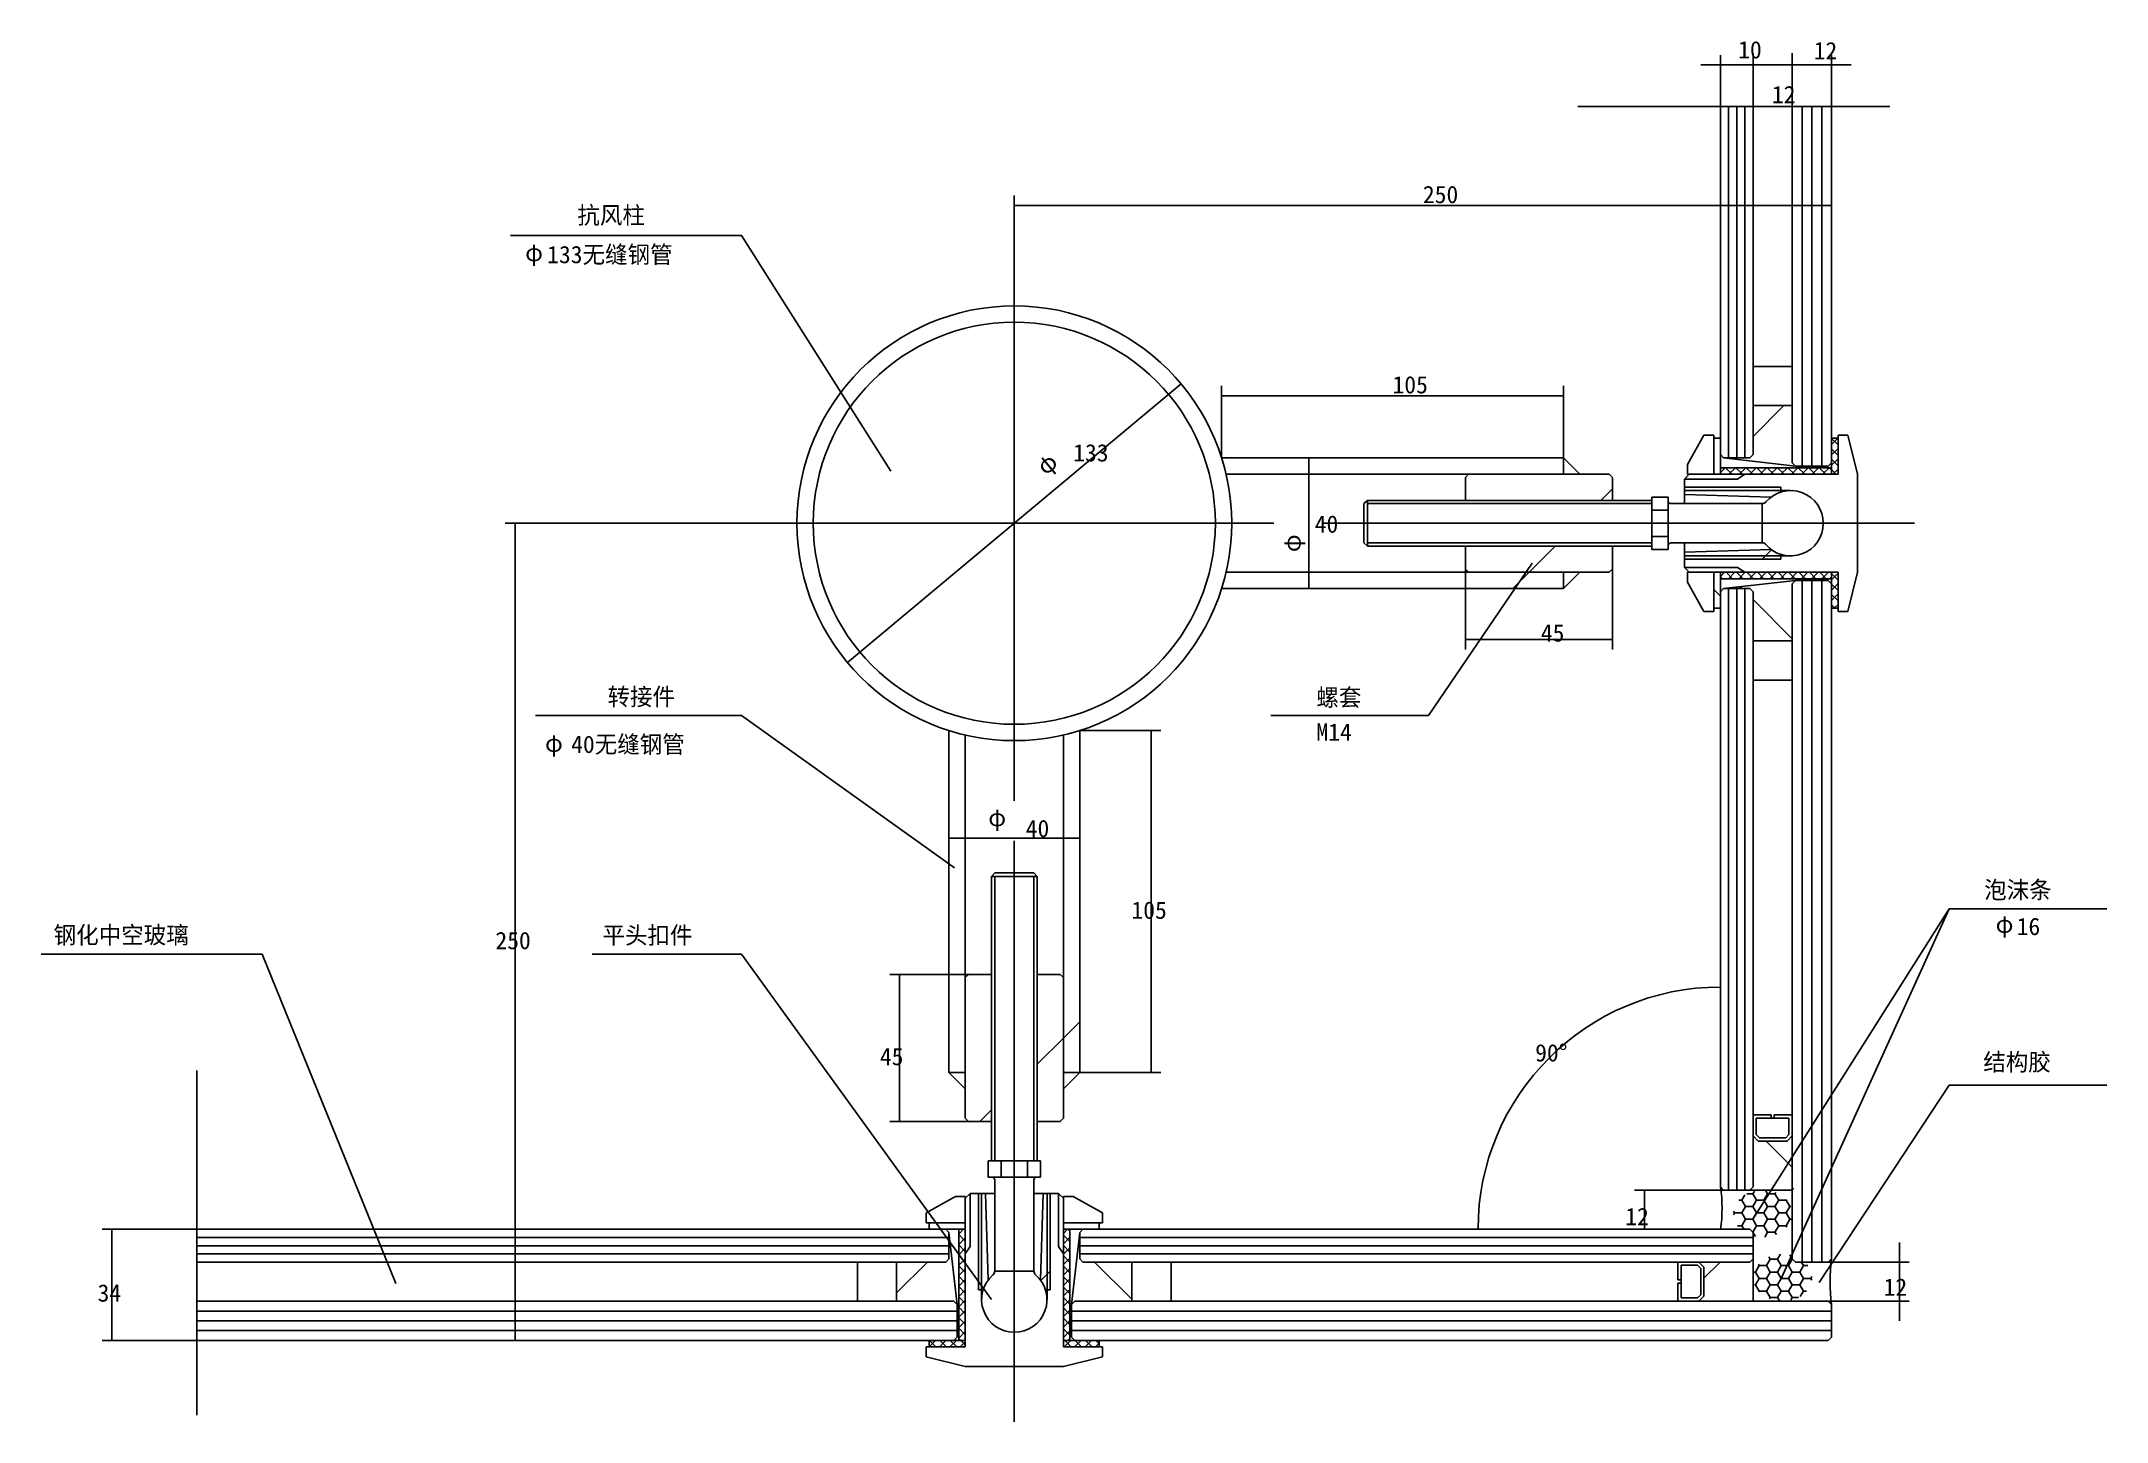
# Model space of a CAD drawing. Header units: metres. Extents: x 1764 to 2396, y 613 to 1035.
import ezdxf

# ---------------------------------------------------------------- set-up
doc = ezdxf.new("R2010")
doc.units = ezdxf.units.M
for name, color, linetype in [('212', 2, 'Continuous'), ('BZX', 1, 'Continuous'), ('CSX', 3, 'Continuous'), ('DHX', 4, 'Continuous'), ('PMX', 8, 'Continuous'), ('SDH', 7, 'Continuous'), ('TXT', 2, 'Continuous'), ('XSX', 6, 'Continuous')]:
    doc.layers.add(name, color=color, linetype=linetype)

msp = doc.modelspace()

# ---------------------------------------------------------------- hatches: boundary and pattern name
at = {"layer": 'PMX'}
h = msp.add_hatch(dxfattribs=at)
h.set_pattern_fill('ANSI31', scale=15)
h.paths.add_polyline_path([(2288, 923.45), (2300, 923.45), (2300, 935.45), (2288, 935.45)])
h = msp.add_hatch(dxfattribs=at)
h.set_pattern_fill('ANSI37', scale=18)
h.paths.add_polyline_path([(2288, 908.45), (2287, 907.45), (2279, 907.45), (2301, 904.95), (2300, 905.95), (2300, 923.45), (2288, 923.45)])
h = msp.add_hatch(dxfattribs=at)
h.set_pattern_fill('ANSI31', scale=25)
h.paths.add_polyline_path([(2268.5, 902.45), (2285.48, 902.45), (2283.23, 900.95), (2267, 900.95)])
h.paths.add_polyline_path([(2267, 900.95), (2283.23, 900.95), (2285.48, 902.45), (2314, 902.45), (2314, 914.45), (2317, 914.45), (2320, 902.45), (2320, 887.45), (2309.5, 887.45, 0.41), (2299.5, 897.45), (2296.5, 897.45), (2296.5, 898.45), (2267, 898.45)])
h.paths.add_polyline_path([(2296.5, 877.45), (2299.5, 877.45, 0.41), (2309.5, 887.45), (2320, 887.45), (2320, 872.45), (2317, 860.45), (2314, 860.45), (2314, 872.45), (2285.48, 872.45), (2283.23, 873.95), (2267, 873.95), (2267, 876.45), (2296.5, 876.45)])
h.paths.add_polyline_path([(2267, 873.95), (2283.23, 873.95), (2285.48, 872.45), (2268.5, 872.45)])
h = msp.add_hatch(dxfattribs=at)
h.set_pattern_fill('ANSI31', scale=25)
h.paths.add_polyline_path([(2273, 914.45), (2276, 914.45), (2276, 902.45), (2268, 902.45), (2268, 905.45)])
h.paths.add_polyline_path([(2268, 869.45), (2268, 872.45), (2276, 872.45), (2276, 860.45), (2273, 860.45)])
h = msp.add_hatch(dxfattribs=at)
h.set_pattern_fill('ANSI37', scale=25)
h.paths.add_polyline_path([(2278, 913.45), (2276, 913.45), (2276, 902.45), (2278, 902.45)])
h.paths.add_polyline_path([(2276, 861.45), (2278, 861.45), (2278, 872.45), (2276, 872.45)])
h = msp.add_hatch(dxfattribs=at)
h.set_pattern_fill('ANSI31', scale=30)
h.paths.add_polyline_path([(2230, 907.45), (2125.42, 907.45, -0.02), (2126.79, 902.45), (2230, 902.45)])
h.paths.add_polyline_path([(2230, 872.45), (2126.79, 872.45, -0.02), (2125.42, 867.45), (2230, 867.45)])
h = msp.add_hatch(dxfattribs=at)
h.set_pattern_fill('ANSI37', scale=6)
h.paths.add_polyline_path([(2235, 902.45), (2230, 907.45), (2230, 902.45)])
h.paths.add_polyline_path([(2230, 872.45), (2230, 867.45), (2235, 872.45)])
h = msp.add_hatch(dxfattribs=at)
h.set_pattern_fill('ANSI31', scale=30)
h.paths.add_polyline_path([(2245, 901.45), (2244, 902.45), (2201, 902.45), (2200, 901.45), (2200, 894.45), (2245, 894.45)])
h.paths.add_polyline_path([(2245, 880.45), (2200, 880.45), (2200, 873.45), (2201, 872.45), (2244, 872.45), (2245, 873.45)])
h = msp.add_hatch(dxfattribs=at)
h.set_pattern_fill('ANSI31', scale=15)
h.paths.add_polyline_path([(2267, 898.45), (2267, 897.45), (2296.5, 897.45), (2296.5, 898.45)])
h.paths.add_polyline_path([(2293.5, 895.45, -0.08), (2296.5, 896.99), (2296.5, 897.45), (2267, 897.45), (2267, 896.26)])
h.paths.add_polyline_path([(2296.5, 877.45), (2296.5, 877.91, -0.08), (2293.5, 879.45), (2267, 878.64), (2267, 877.45)])
h.paths.add_polyline_path([(2267, 877.45), (2267, 876.45), (2296.5, 876.45), (2296.5, 877.45)])
h = msp.add_hatch(dxfattribs=at)
h.set_pattern_fill('ANSI37', scale=18)
h.paths.add_polyline_path([(2288, 851.45), (2300, 851.45), (2300, 868.95), (2301, 869.95), (2279, 867.45), (2287, 867.45), (2288, 866.45)])
h = msp.add_hatch(dxfattribs=at)
h.set_pattern_fill('ANSI31', scale=15)
h.paths.add_polyline_path([(2288, 839.45), (2300, 839.45), (2300, 851.45), (2288, 851.45)])
h = msp.add_hatch(dxfattribs=at)
h.set_pattern_fill('ANSI31', scale=30)
h.paths.add_polyline_path([(2082, 824.03, -0.02), (2077, 822.67), (2077, 719.45), (2082, 719.45)])
h.paths.add_polyline_path([(2047, 822.67, -0.02), (2042, 824.03), (2042, 719.45), (2047, 719.45)])
h = msp.add_hatch(dxfattribs=at)
h.set_pattern_fill('ANSI31', scale=30)
h.paths.add_polyline_path([(2077, 748.45), (2076, 749.45), (2069, 749.45), (2069, 704.45), (2076, 704.45), (2077, 705.45)])
h.paths.add_polyline_path([(2055, 749.45), (2048, 749.45), (2047, 748.45), (2047, 705.45), (2048, 704.45), (2055, 704.45)])
h = msp.add_hatch(dxfattribs=at)
h.set_pattern_fill('ANSI37', scale=6)
h.paths.add_polyline_path([(2077, 714.45), (2082, 719.45), (2077, 719.45)])
h.paths.add_polyline_path([(2047, 719.45), (2042, 719.45), (2047, 714.45)])
h = msp.add_hatch(dxfattribs=at)
h.set_pattern_fill('HEX', scale=5)
h.paths.add_polyline_path([(2298, 699.45), (2299, 700.45), (2299, 705.45), (2289, 705.45), (2289, 700.45), (2290, 699.45)])
h = msp.add_hatch(dxfattribs=at)
h.set_pattern_fill('ANSI37', scale=18)
h.paths.add_polyline_path([(2288, 700.04), (2289.59, 698.45), (2298.41, 698.45), (2300, 700.04), (2300, 684.45), (2301, 683.45), (2287, 683.45), (2288, 684.45)])
h = msp.add_hatch(dxfattribs=at)
h.set_pattern_fill('ANSI31', scale=25)
h.paths.add_polyline_path([(2047, 680.95), (2047, 663.97), (2048.5, 666.22), (2048.5, 682.45)])
h.paths.add_polyline_path([(2048.5, 682.45), (2048.5, 666.22), (2047, 663.97), (2047, 635.45), (2035, 635.45), (2035, 632.45), (2047, 629.45), (2062, 629.45), (2062, 639.95, -0.41), (2052, 649.95), (2052, 652.95), (2051, 652.95), (2051, 682.45)])
h.paths.add_polyline_path([(2072, 652.95), (2072, 649.95, -0.41), (2062, 639.95), (2062, 629.45), (2077, 629.45), (2089, 632.45), (2089, 635.45), (2077, 635.45), (2077, 663.97), (2075.5, 666.22), (2075.5, 682.45), (2073, 682.45), (2073, 652.95)])
h.paths.add_polyline_path([(2075.5, 682.45), (2075.5, 666.22), (2077, 663.97), (2077, 680.95)])
h = msp.add_hatch(dxfattribs=at)
h.set_pattern_fill('ANSI31', scale=15)
h.paths.add_polyline_path([(2051, 652.95), (2052, 652.95), (2052, 682.45), (2051, 682.45)])
h.paths.add_polyline_path([(2053.19, 682.45), (2052, 682.45), (2052, 652.95), (2052.46, 652.95, -0.08), (2054, 655.95)])
h.paths.add_polyline_path([(2072, 682.45), (2070.81, 682.45), (2070, 655.95, -0.08), (2071.54, 652.95), (2072, 652.95)])
h.paths.add_polyline_path([(2072, 652.95), (2073, 652.95), (2073, 682.45), (2072, 682.45)])
h = msp.add_hatch(dxfattribs=at)
h.set_pattern_fill('ANSI31', scale=25)
h.paths.add_polyline_path([(2035, 676.45), (2035, 673.45), (2047, 673.45), (2047, 681.45), (2044, 681.45)])
h.paths.add_polyline_path([(2080, 681.45), (2077, 681.45), (2077, 673.45), (2089, 673.45), (2089, 676.45)])
h = msp.add_hatch(dxfattribs=at)
h.set_pattern_fill('ANSI37', scale=18)
h.paths.add_polyline_path([(2026, 661.45), (2026, 649.45), (2043.5, 649.45), (2044.5, 648.45), (2042, 670.45), (2042, 662.45), (2041, 661.45)])
h = msp.add_hatch(dxfattribs=at)
h.set_pattern_fill('ANSI37', scale=25)
h.paths.add_polyline_path([(2047, 671.45), (2047, 673.45), (2036, 673.45), (2036, 671.45)])
h.paths.add_polyline_path([(2077, 673.45), (2077, 671.45), (2088, 671.45), (2088, 673.45)])
h = msp.add_hatch(dxfattribs=at)
h.set_pattern_fill('ANSI37', scale=18)
h.paths.add_polyline_path([(2098, 661.45), (2098, 649.45), (2080.5, 649.45), (2079.5, 648.45), (2082, 670.45), (2082, 662.45), (2083, 661.45)])
h = msp.add_hatch(dxfattribs=at)
h.set_pattern_fill('ANSI31', scale=15)
h.paths.add_polyline_path([(2014, 661.45), (2014, 649.45), (2026, 649.45), (2026, 661.45)])
h = msp.add_hatch(dxfattribs=at)
h.set_pattern_fill('ANSI31', scale=15)
h.paths.add_polyline_path([(2110, 661.45), (2110, 649.45), (2098, 649.45), (2098, 661.45)])
h = msp.add_hatch(dxfattribs=at)
h.set_pattern_fill('HEX', scale=5)
h.paths.add_polyline_path([(2272, 659.45), (2271, 660.45), (2266, 660.45), (2266, 650.45), (2271, 650.45), (2272, 651.45)])
h = msp.add_hatch(dxfattribs=at)
h.set_pattern_fill('ANSI37', scale=18)
h.paths.add_polyline_path([(2271.41, 661.45), (2273, 659.87), (2273, 651.04), (2271.41, 649.45), (2287, 649.45), (2288, 648.45), (2288, 662.45), (2287, 661.45)])

# ---------------------------------------------------------------- linework, layer by layer
at = {"layer": 'BZX'}
for p, q in [((2278, 1015.01), (2278, 1030.65)), ((2288, 1015.01), (2288, 1031.23)), ((2288, 1015.01), (2288, 1030.65)), ((2300, 1015.01), (2300, 1031.23)), ((2300, 1015.01), (2300, 1030.65)), ((2312, 1015.01), (2312, 1030.65)), ((2278, 1027.65), (2272, 1027.65)), ((2288, 1027.65), (2278, 1027.65)), ((2288, 1027.65), (2294, 1027.65)), ((2300, 1027.65), (2294, 1027.65)), ((2300, 1027.65), (2312, 1027.65)), ((2312, 1027.65), (2318, 1027.65)), ((2062, 973.95), (2062, 987.69)), ((2312, 973.95), (2312, 987.69)), ((2062, 984.69), (2312, 984.69)), ((1978.52, 975.53), (2024.24, 903.36)), ((2010.96, 844.83), (2113.04, 930.07)), ((2125.42, 907.51), (2125.42, 929.48)), ((2230, 907.51), (2230, 929.48)), ((2230, 926.48), (2125.42, 926.48)), ((2151.34, 907.45), (2155.1, 907.45)), ((2152.1, 907.45), (2152.1, 867.45)), ((1975.51, 887.45), (1906.25, 887.45)), ((1909.25, 887.45), (1909.25, 637.45)), ((2188.72, 828.67), (2220.42, 875.21)), ((2200, 873.62), (2200, 848.87)), ((2245, 873.39), (2245, 848.87)), ((2147.13, 867.45), (2155.1, 867.45)), ((2200, 851.87), (2245, 851.87)), ((1978.52, 828.67), (2043.74, 782.06)), ((2082.06, 824.03), (2106.84, 824.03)), ((2103.84, 824.03), (2103.84, 719.45)), ((2042, 788.96), (2042, 794.07)), ((2042, 791.07), (2082, 791.07)), ((2082, 791.71), (2082, 788.07)), ((2347.97, 769.45), (2287.97, 674.51)), ((2347.97, 769.45), (2296.65, 656.44)), ((1872.74, 654.9), (1831.85, 755.58)), ((2055.05, 649.96), (1978.52, 755.58)), ((2048.39, 749.45), (2023.87, 749.45)), ((2026.87, 749.45), (2026.87, 704.45)), ((2082.06, 719.45), (2106.84, 719.45)), ((2347.97, 715.56), (2308.23, 655.14)), ((2047.94, 704.45), (2023.87, 704.45)), ((2278.94, 683.45), (2251.77, 683.45)), ((2254.77, 683.45), (2254.77, 671.45)), ((1811.86, 671.45), (1782.9, 671.45)), ((1785.9, 637.45), (1785.9, 671.45)), ((2277.94, 671.45), (2251.77, 671.45)), ((2332.8, 661.45), (2332.8, 667.45)), ((2311.06, 661.45), (2335.8, 661.45)), ((2332.8, 661.45), (2332.8, 649.45)), ((2311.06, 649.45), (2335.8, 649.45)), ((2332.8, 649.45), (2332.8, 643.45)), ((1811.86, 637.45), (1782.9, 637.45)), ((1975.51, 637.45), (1906.25, 637.45))]:
    msp.add_line(p, q, dxfattribs=at)
msp.add_arc((2278, 671.45), 74.12, 90, 180, dxfattribs=at)
at = {"layer": 'CSX'}
for p, q in [((2278, 902.45), (2278, 1014.95)), ((2288, 908.45), (2288, 1014.95)), ((2300, 905.95), (2300, 1014.95)), ((2312, 902.54), (2312, 1014.95)), ((1907.86, 975.53), (1978.52, 975.53)), ((2288, 935.45), (2300, 935.45)), ((2288, 923.45), (2300, 923.45)), ((2268, 905.45), (2273, 914.45)), ((2276, 914.45), (2273, 914.45)), ((2276, 902.45), (2276, 914.45)), ((2278, 913.45), (2276, 913.45)), ((2314, 913.45), (2312, 913.45)), ((2312, 902.45), (2312, 913.45)), ((2317, 914.45), (2314, 914.45)), ((2314, 914.45), (2314, 902.45)), ((2320, 902.45), (2317, 914.45)), ((2230, 907.45), (2125.42, 907.45)), ((2230, 902.45), (2230, 907.45)), ((2230, 907.45), (2235, 902.45)), ((2268, 902.45), (2268, 905.45)), ((2279, 907.45), (2278, 908.45)), ((2312, 904.45), (2278, 904.45)), ((2279, 907.45), (2287, 907.45)), ((2301, 904.95), (2279, 907.45)), ((2287, 907.45), (2288, 908.45)), ((2301, 904.95), (2300, 905.95)), ((2311, 904.95), (2301, 904.95)), ((2312, 905.95), (2311, 904.95)), ((2244, 902.45), (2126.79, 902.45)), ((2200, 901.45), (2201, 902.45)), ((2200, 894.45), (2200, 901.45)), ((2245, 901.45), (2244, 902.45)), ((2245, 894.45), (2245, 901.45)), ((2268.5, 902.45), (2267, 900.95)), ((2267, 900.95), (2267, 893.45)), ((2283.23, 900.95), (2267, 900.95)), ((2267, 898.45), (2296.5, 898.45)), ((2314, 902.45), (2268, 902.45)), ((2283.23, 900.95), (2285.48, 902.45)), ((2296.5, 898.45), (2296.5, 896.99)), ((2299.5, 897.45), (2296.5, 897.45)), ((2320, 902.45), (2320, 872.45)), ((2168.96, 893.45), (2170.06, 894.45)), ((2168.96, 893.45), (2168.96, 881.45)), ((2170.06, 894.45), (2170.06, 880.45)), ((2257, 894.45), (2170.06, 894.45)), ((2257, 894.45), (2243.9, 894.45)), ((2257, 895.45), (2257, 879.45)), ((2262, 895.45), (2257, 895.45)), ((2262, 891.45), (2257, 891.45)), ((2262, 894.45), (2262, 895.45)), ((2262, 894.45), (2262, 880.45)), ((2290.78, 893.45), (2263, 893.45)), ((2293.5, 895.45), (2267, 896.26)), ((2290.78, 893.45), (2290.78, 881.45)), ((2170.06, 880.45), (2168.96, 881.45)), ((2257, 880.45), (2170.06, 880.45)), ((2200, 873.45), (2200, 880.45)), ((2257, 880.45), (2243.9, 880.45)), ((2245, 873.45), (2245, 880.45)), ((2262, 883.45), (2257, 883.45)), ((2262, 879.45), (2257, 879.45)), ((2262, 880.45), (2262, 879.45)), ((2290.78, 881.45), (2263, 881.45)), ((2267, 881.45), (2267, 873.95)), ((2293.5, 879.45), (2267, 878.64)), ((2244, 872.45), (2126.79, 872.45)), ((2201, 872.45), (2200, 873.45)), ((2230, 867.45), (2230, 872.45)), ((2230, 867.45), (2235, 872.45)), ((2244, 872.45), (2245, 873.45)), ((2267, 876.45), (2296.5, 876.45)), ((2267, 873.95), (2268.5, 872.45)), ((2283.23, 873.95), (2267, 873.95)), ((2268, 872.45), (2268, 869.45)), ((2314, 872.45), (2268, 872.45)), ((2276, 872.45), (2276, 860.45)), ((2278, 684.45), (2278, 872.45)), ((2283.23, 873.95), (2285.48, 872.45)), ((2296.5, 876.45), (2296.5, 877.91)), ((2299.5, 877.45), (2296.5, 877.45)), ((2312, 872.04), (2311.59, 872.45)), ((2312, 872.45), (2312, 861.45)), ((2314, 872.45), (2314, 860.45)), ((2320, 872.45), (2317, 860.45)), ((2230, 867.45), (2125.42, 867.45)), ((2268, 869.45), (2273, 860.45)), ((2312, 870.45), (2278, 870.45)), ((2278, 866.45), (2279, 867.45)), ((2279, 867.45), (2278, 866.45)), ((2301, 869.95), (2279, 867.45)), ((2279, 867.45), (2287, 867.45)), ((2287, 867.45), (2288, 866.45)), ((2288, 866.45), (2288, 684.45)), ((2301, 869.95), (2300, 868.95)), ((2300, 868.95), (2300, 662.45)), ((2311, 869.95), (2301, 869.95)), ((2312, 868.95), (2311, 869.95)), ((2312, 868.95), (2311, 869.95)), ((2312, 662.45), (2312, 870.72)), ((2276, 860.45), (2273, 860.45)), ((2278, 861.45), (2276, 861.45)), ((2314, 861.45), (2312, 861.45)), ((2317, 860.45), (2314, 860.45)), ((2288, 851.45), (2300, 851.45)), ((2288, 839.45), (2300, 839.45)), ((1915.54, 828.67), (1978.52, 828.67)), ((2140.49, 828.67), (2188.72, 828.67)), ((2042, 719.45), (2042, 824.03)), ((2047, 705.45), (2047, 822.67)), ((2077, 705.45), (2077, 822.67)), ((2082, 719.45), (2082, 824.03)), ((2055, 779.4), (2056, 780.49)), ((2069, 779.4), (2055, 779.4)), ((2055, 692.45), (2055, 779.4)), ((2068, 780.49), (2056, 780.49)), ((2068, 780.49), (2069, 779.4)), ((2069, 692.45), (2069, 779.4)), ((2347.97, 769.45), (2396.2, 769.45)), ((1764.32, 755.58), (1831.85, 755.58)), ((1932.8, 755.58), (1978.52, 755.58)), ((2047, 748.45), (2048, 749.45)), ((2048, 749.45), (2055, 749.45)), ((2069, 749.45), (2076, 749.45)), ((2076, 749.45), (2077, 748.45)), ((2055, 692.45), (2055, 731.59)), ((2069, 692.45), (2069, 731.59)), ((2042, 719.45), (2047, 714.45)), ((2042, 719.45), (2047, 719.45)), ((2082, 719.45), (2077, 714.45)), ((2077, 719.45), (2082, 719.45)), ((2347.97, 715.56), (2396.2, 715.56)), ((2047, 705.45), (2048, 704.45)), ((2048, 704.45), (2055, 704.45)), ((2069, 704.45), (2076, 704.45)), ((2076, 704.45), (2077, 705.45)), ((2288, 706.45), (2293.5, 706.45)), ((2289, 700.45), (2289, 705.45)), ((2289, 705.45), (2299, 705.45)), ((2293.5, 706.45), (2293.5, 705.45)), ((2294.5, 706.45), (2294.5, 705.45)), ((2294.5, 706.45), (2300, 706.45)), ((2299, 700.45), (2299, 705.45)), ((2289.59, 698.45), (2288, 700.04)), ((2290, 699.45), (2289, 700.45)), ((2289.59, 698.45), (2298.41, 698.45)), ((2290, 699.45), (2298, 699.45)), ((2298, 699.45), (2299, 700.45)), ((2298.41, 698.45), (2300, 700.04)), ((2054, 692.45), (2070, 692.45)), ((2054, 687.45), (2054, 692.45)), ((2058, 687.45), (2058, 692.45)), ((2066, 687.45), (2066, 692.45)), ((2070, 687.45), (2070, 692.45)), ((2047, 680.95), (2048.5, 682.45)), ((2048.5, 666.22), (2048.5, 682.45)), ((2048.5, 682.45), (2056, 682.45)), ((2051, 682.45), (2051, 652.95)), ((2054, 655.95), (2053.19, 682.45)), ((2055, 687.45), (2054, 687.45)), ((2055, 687.45), (2069, 687.45)), ((2056, 658.67), (2056, 686.45)), ((2068, 658.67), (2068, 686.45)), ((2068, 682.45), (2075.5, 682.45)), ((2069, 687.45), (2070, 687.45)), ((2070, 655.95), (2070.81, 682.45)), ((2073, 682.45), (2073, 652.95)), ((2075.5, 682.45), (2077, 680.95)), ((2075.5, 666.22), (2075.5, 682.45)), ((2279, 683.45), (2278, 684.45)), ((2300, 683.45), (2279, 683.45)), ((2288, 684.45), (2287, 683.45)), ((2044, 681.45), (2035, 676.45)), ((2035, 673.45), (2035, 676.45)), ((2047, 681.45), (2044, 681.45)), ((2047, 635.45), (2047, 681.45)), ((2077, 635.45), (2077, 681.45)), ((2077, 681.45), (2080, 681.45)), ((2080, 681.45), (2089, 676.45)), ((2089, 673.45), (2089, 676.45)), ((2047, 671.45), (1811.92, 671.45)), ((2047, 673.45), (2035, 673.45)), ((2036, 671.45), (2036, 673.45)), ((2042, 670.45), (2041, 671.45)), ((2042, 670.45), (2042, 662.45)), ((2044.5, 648.45), (2042, 670.45)), ((2045, 637.45), (2045, 671.45)), ((2077, 673.45), (2089, 673.45)), ((2287, 671.45), (2077, 671.45)), ((2079, 637.45), (2079, 671.45)), ((2079.5, 648.45), (2082, 670.45)), ((2082, 670.45), (2083, 671.45)), ((2083, 671.45), (2082, 670.45)), ((2082, 670.45), (2082, 662.45)), ((2088, 671.45), (2088, 673.45)), ((2288, 670.45), (2287, 671.45)), ((2288, 670.45), (2288, 649.45)), ((2048.5, 666.22), (2047, 663.97)), ((2075.5, 666.22), (2077, 663.97)), ((2041, 661.45), (1811.92, 661.45)), ((2014, 661.45), (2014, 649.45)), ((2026, 661.45), (2026, 649.45)), ((2042, 662.45), (2041, 661.45)), ((2056, 658.67), (2068, 658.67)), ((2082, 662.45), (2083, 661.45)), ((2083, 661.45), (2287, 661.45)), ((2098, 661.45), (2098, 649.45)), ((2110, 661.45), (2110, 649.45)), ((2265, 661.45), (2265, 655.95)), ((2271, 660.45), (2266, 660.45)), ((2266, 660.45), (2266, 650.45)), ((2272, 659.45), (2271, 660.45)), ((2273, 659.87), (2271.41, 661.45)), ((2272, 659.45), (2272, 651.45)), ((2273, 659.87), (2273, 651.04)), ((2287, 661.45), (2288, 662.45)), ((2300, 662.45), (2301, 661.45)), ((2301, 661.45), (2311, 661.45)), ((2312, 662.45), (2311, 661.45)), ((2051, 652.95), (2052.46, 652.95)), ((2052, 649.95), (2052, 652.95)), ((2073, 652.95), (2071.54, 652.95)), ((2072, 649.95), (2072, 652.95)), ((2265, 655.95), (2266, 655.95)), ((2265, 654.95), (2266, 654.95)), ((2265, 654.95), (2265, 649.45)), ((2272, 651.45), (2271, 650.45)), ((2273, 651.04), (2271.41, 649.45)), ((2043.5, 649.45), (1811.92, 649.45)), ((2044.5, 648.45), (2043.5, 649.45)), ((2044.5, 638.45), (2044.5, 648.45)), ((2079.5, 648.45), (2080.5, 649.45)), ((2079.5, 638.45), (2079.5, 648.45)), ((2080.5, 649.45), (2311, 649.45)), ((2271, 650.45), (2266, 650.45)), ((2311, 649.45), (2312, 648.45)), ((2312, 648.45), (2312, 638.45)), ((2043.5, 637.45), (2044.5, 638.45)), ((2080.5, 637.45), (2079.5, 638.45)), ((2080.5, 637.45), (2079.5, 638.45)), ((2311, 637.45), (2312, 638.45)), ((2046.91, 637.45), (1811.92, 637.45)), ((2035, 632.45), (2035, 635.45)), ((2035, 635.45), (2047, 635.45)), ((2047, 629.45), (2035, 632.45)), ((2036, 635.45), (2036, 637.45)), ((2047, 637.45), (2036, 637.45)), ((2077.41, 637.45), (2077, 637.86)), ((2077, 637.45), (2088, 637.45)), ((2077, 635.45), (2089, 635.45)), ((2077, 629.45), (2089, 632.45)), ((2311, 637.45), (2078.73, 637.45)), ((2088, 635.45), (2088, 637.45)), ((2089, 632.45), (2089, 635.45)), ((2047, 629.45), (2077, 629.45))]:
    msp.add_line(p, q, dxfattribs=at)
for radius in [66.5, 61.5]:
    msp.add_circle((2062, 887.45), radius, dxfattribs=at)
for centre, radius, start, end in [((2299.5, 887.45), 10, 220.71, 139.29), ((2263, 894.45), 1, 180, 270), ((2290.78, 894.95), 1.5, 270, 319.29), ((2263, 880.45), 1, 90, 180), ((2290.78, 879.95), 1.5, 40.71, 90), ((2055, 686.45), 1, 0, 90), ((2069, 686.45), 1, 90, 180), ((2238.58, 677.95), 39.96, 350.64, 9.36), ((2062, 649.95), 10, 130.71, 49.29), ((2054.5, 658.67), 1.5, 310.71, 0), ((2069.5, 658.67), 1.5, 180, 229.29), ((2373.48, 655.45), 61.87, 173.5, 186.5)]:
    msp.add_arc(centre, radius, start, end, dxfattribs=at)
at = {"layer": 'DHX'}
for p, q in [((2062, 802.53), (2062, 973.89)), ((2141.42, 887.45), (1975.57, 887.45)), ((2337.44, 887.45), (2156.25, 887.45)), ((2062, 612.6), (2062, 790.34))]:
    msp.add_line(p, q, dxfattribs=at)
at = {"layer": 'PMX'}
for p, q in [((2312, 911.55), (2313.9, 913.45)), ((2314, 911.41), (2312, 913.41)), ((2312, 908.37), (2314, 910.37)), ((2314, 908.22), (2312, 910.22)), ((2278, 903), (2279.45, 904.45)), ((2281.59, 902.45), (2279.59, 904.45)), ((2280.63, 902.45), (2282.63, 904.45)), ((2284.77, 902.45), (2282.77, 904.45)), ((2283.81, 902.45), (2285.81, 904.45)), ((2287.95, 902.45), (2285.95, 904.45)), ((2286.99, 902.45), (2288.99, 904.45)), ((2291.14, 902.45), (2289.14, 904.45)), ((2290.17, 902.45), (2292.17, 904.45)), ((2294.32, 902.45), (2292.32, 904.45)), ((2293.36, 902.45), (2295.36, 904.45)), ((2297.5, 902.45), (2295.5, 904.45)), ((2296.54, 902.45), (2298.54, 904.45)), ((2300.68, 902.45), (2298.68, 904.45)), ((2299.72, 902.45), (2301.72, 904.45)), ((2303.86, 902.45), (2301.86, 904.45)), ((2302.9, 902.45), (2304.9, 904.45)), ((2307.04, 902.45), (2305.04, 904.45)), ((2306.08, 902.45), (2308.08, 904.45)), ((2310.23, 902.45), (2308.23, 904.45)), ((2309.27, 902.45), (2311.27, 904.45)), ((2312, 903.86), (2311.41, 904.45)), ((2312, 905.19), (2314, 907.19)), ((2314, 905.04), (2312, 907.04)), ((2313.41, 902.45), (2312, 903.86)), ((2312.45, 902.45), (2314, 904)), ((2278.41, 902.45), (2278, 902.86)), ((2278, 871.19), (2279.27, 872.45)), ((2281.77, 870.45), (2279.77, 872.45)), ((2280.45, 870.45), (2282.45, 872.45)), ((2284.95, 870.45), (2282.95, 872.45)), ((2283.63, 870.45), (2285.63, 872.45)), ((2288.13, 870.45), (2286.13, 872.45)), ((2286.81, 870.45), (2288.81, 872.45)), ((2291.32, 870.45), (2289.32, 872.45)), ((2289.99, 870.45), (2291.99, 872.45)), ((2294.5, 870.45), (2292.5, 872.45)), ((2293.18, 870.45), (2295.18, 872.45)), ((2297.68, 870.45), (2295.68, 872.45)), ((2296.36, 870.45), (2298.36, 872.45)), ((2300.86, 870.45), (2298.86, 872.45)), ((2299.54, 870.45), (2301.54, 872.45)), ((2304.04, 870.45), (2302.04, 872.45)), ((2302.72, 870.45), (2304.72, 872.45)), ((2307.23, 870.45), (2305.23, 872.45)), ((2305.9, 870.45), (2307.9, 872.45)), ((2310.41, 870.45), (2308.41, 872.45)), ((2309.09, 870.45), (2311.09, 872.45)), ((2312, 870.18), (2314, 872.18)), ((2314, 870.04), (2312, 872.04)), ((2278.59, 870.45), (2278, 871.04)), ((2312, 871.04), (2311.41, 870.45)), ((2312, 867), (2314, 869)), ((2314, 866.86), (2312, 868.86)), ((2312, 863.82), (2314, 865.82)), ((2314, 863.68), (2312, 865.68)), ((2313.04, 861.45), (2312, 862.49)), ((2312.81, 861.45), (2314, 862.64)), ((2278, 711.3), (2277.9, 711.4)), ((2312, 711.3), (2312.11, 711.4)), ((2288.47, 683.16), (2287.97, 682.31)), ((2291.83, 683.42), (2292.47, 682.31)), ((2294.96, 682.72), (2294.72, 682.31)), ((2282.35, 676.46), (2282.01, 675.88)), ((2282.05, 676.99), (2282.35, 676.46)), ((2284.6, 676.46), (2282.35, 676.46)), ((2284.6, 680.36), (2283.61, 680.36)), ((2285.53, 681.97), (2284.6, 680.36)), ((2284.6, 680.36), (2285.72, 678.41)), ((2285.72, 678.41), (2284.6, 676.46)), ((2284.6, 676.46), (2285.72, 674.51)), ((2287.97, 678.41), (2285.72, 678.41)), ((2287.97, 682.31), (2286.13, 682.31)), ((2287.97, 682.31), (2289.1, 680.36)), ((2289.1, 680.36), (2287.97, 678.41)), ((2287.97, 678.41), (2289.1, 676.46)), ((2289.1, 676.46), (2287.97, 674.51)), ((2291.35, 680.36), (2289.1, 680.36)), ((2291.35, 676.46), (2289.1, 676.46)), ((2292.47, 682.31), (2291.35, 680.36)), ((2291.35, 680.36), (2292.47, 678.41)), ((2292.47, 678.41), (2291.35, 676.46)), ((2291.35, 676.46), (2292.47, 674.51)), ((2294.72, 682.31), (2292.47, 682.31)), ((2294.72, 678.41), (2292.47, 678.41)), ((2294.72, 682.31), (2295.85, 680.36)), ((2295.85, 680.36), (2294.72, 678.41)), ((2294.72, 678.41), (2295.85, 676.46)), ((2295.85, 676.46), (2294.72, 674.51)), ((2298.1, 680.36), (2295.85, 680.36)), ((2298.1, 676.46), (2295.85, 676.46)), ((2298.21, 680.56), (2298.1, 680.36)), ((2298.1, 680.36), (2299.22, 678.41)), ((2299.22, 678.41), (2298.1, 676.46)), ((2298.1, 676.46), (2299.22, 674.51)), ((2299.59, 678.41), (2299.22, 678.41)), ((2046.45, 671.45), (2045, 670)), ((2047, 667.86), (2045, 669.86)), ((2047, 671.04), (2046.59, 671.45)), ((2078.27, 671.45), (2077, 670.19)), ((2079, 670.86), (2078.41, 671.45)), ((2260.15, 671.45), (2260.05, 671.55)), ((2284.6, 672.56), (2283.27, 672.56)), ((2285.72, 674.51), (2284.6, 672.56)), ((2284.6, 672.56), (2285.24, 671.45)), ((2287.97, 674.51), (2285.72, 674.51)), ((2287.97, 674.51), (2289.1, 672.56)), ((2289.1, 672.56), (2287.97, 670.62)), ((2287.97, 670.62), (2288.75, 669.28)), ((2291.35, 672.56), (2289.1, 672.56)), ((2292.47, 674.51), (2291.35, 672.56)), ((2291.35, 672.56), (2292.47, 670.62)), ((2292.47, 670.62), (2291.58, 669.07)), ((2294.72, 674.51), (2292.47, 674.51)), ((2294.72, 670.62), (2292.47, 670.62)), ((2294.72, 674.51), (2295.85, 672.56)), ((2295.85, 672.56), (2294.72, 670.62)), ((2294.72, 670.62), (2295.16, 669.87)), ((2298.1, 672.56), (2295.85, 672.56)), ((2299.22, 674.51), (2298.1, 672.56)), ((2298.1, 672.56), (2298.36, 672.11)), ((2299.73, 674.51), (2299.22, 674.51)), ((2047, 668.82), (2045, 666.82)), ((2047, 664.68), (2045, 666.68)), ((2047, 665.64), (2045, 663.64)), ((2047, 661.5), (2045, 663.5)), ((2079, 667.68), (2077, 669.68)), ((2079, 669), (2077, 667)), ((2079, 664.5), (2077, 666.5)), ((2079, 665.82), (2077, 663.82)), ((2295.52, 662.29), (2296.42, 663.84)), ((2300.02, 662.29), (2299.25, 663.62)), ((2047, 662.46), (2045, 660.46)), ((2047, 658.32), (2045, 660.32)), ((2047, 659.28), (2045, 657.28)), ((2079, 661.32), (2077, 663.32)), ((2079, 662.64), (2077, 660.64)), ((2079, 658.14), (2077, 660.14)), ((2079, 659.46), (2077, 657.46)), ((2288.27, 658.39), (2288.77, 658.39)), ((2288.77, 658.39), (2289.9, 660.34)), ((2289.9, 656.44), (2288.77, 658.39)), ((2289.9, 660.34), (2289.64, 660.79)), ((2289.9, 660.34), (2292.15, 660.34)), ((2292.15, 660.34), (2293.27, 662.29)), ((2293.27, 658.39), (2292.15, 660.34)), ((2292.15, 656.44), (2293.27, 658.39)), ((2293.27, 662.29), (2292.84, 663.04)), ((2293.27, 662.29), (2295.52, 662.29)), ((2293.27, 658.39), (2295.52, 658.39)), ((2296.65, 660.34), (2295.52, 662.29)), ((2295.52, 658.39), (2296.65, 660.34)), ((2296.65, 656.44), (2295.52, 658.39)), ((2296.65, 660.34), (2298.9, 660.34)), ((2298.9, 660.34), (2300.02, 662.29)), ((2300.02, 658.39), (2298.9, 660.34)), ((2298.9, 656.44), (2300.02, 658.39)), ((2300.02, 662.29), (2300.16, 662.29)), ((2300.02, 658.39), (2302.27, 658.39)), ((2302.27, 658.39), (2303.4, 660.34)), ((2303.4, 656.44), (2302.27, 658.39)), ((2303.4, 660.34), (2302.76, 661.45)), ((2303.4, 660.34), (2304.73, 660.34)), ((2047, 655.13), (2045, 657.13)), ((2047, 656.09), (2045, 654.09)), ((2047, 651.95), (2045, 653.95)), ((2047, 652.91), (2045, 650.91)), ((2079, 654.95), (2077, 656.95)), ((2079, 656.28), (2077, 654.28)), ((2079, 651.77), (2077, 653.77)), ((2079, 653.09), (2077, 651.09)), ((2288.41, 654.49), (2288.77, 654.49)), ((2288.77, 654.49), (2289.9, 656.44)), ((2289.9, 652.54), (2288.77, 654.49)), ((2289.79, 652.35), (2289.9, 652.54)), ((2289.9, 656.44), (2292.15, 656.44)), ((2289.9, 652.54), (2292.15, 652.54)), ((2293.27, 654.49), (2292.15, 656.44)), ((2292.15, 652.54), (2293.27, 654.49)), ((2293.27, 650.59), (2292.15, 652.54)), ((2293.27, 654.49), (2295.52, 654.49)), ((2295.52, 654.49), (2296.65, 656.44)), ((2296.65, 652.54), (2295.52, 654.49)), ((2295.52, 650.59), (2296.65, 652.54)), ((2296.65, 656.44), (2298.9, 656.44)), ((2296.65, 652.54), (2298.9, 652.54)), ((2300.02, 654.49), (2298.9, 656.44)), ((2298.9, 652.54), (2300.02, 654.49)), ((2300.02, 650.59), (2298.9, 652.54)), ((2300.02, 654.49), (2302.27, 654.49)), ((2302.27, 654.49), (2303.4, 656.44)), ((2303.4, 652.54), (2302.27, 654.49)), ((2302.47, 650.93), (2303.4, 652.54)), ((2303.4, 656.44), (2305.65, 656.44)), ((2303.4, 652.54), (2304.39, 652.54)), ((2305.65, 656.44), (2305.99, 657.03)), ((2305.95, 655.92), (2305.65, 656.44)), ((2047, 648.77), (2045, 650.77)), ((2047, 649.73), (2045, 647.73)), ((2047, 645.59), (2045, 647.59)), ((2047, 646.55), (2045, 644.55)), ((2079, 648.59), (2077, 650.59)), ((2079, 649.91), (2077, 647.91)), ((2079, 645.41), (2077, 647.41)), ((2079, 646.73), (2077, 644.73)), ((2293.04, 650.19), (2293.27, 650.59)), ((2293.27, 650.59), (2295.52, 650.59)), ((2296.17, 649.48), (2295.52, 650.59)), ((2299.53, 649.74), (2300.02, 650.59)), ((2300.02, 650.59), (2301.87, 650.59)), ((2047, 642.41), (2045, 644.41)), ((2047, 643.37), (2045, 641.37)), ((2047, 639.22), (2045, 641.22)), ((2047, 640.19), (2045, 638.19)), ((2079, 642.23), (2077, 644.23)), ((2079, 643.55), (2077, 641.55)), ((2079, 639.04), (2077, 641.04)), ((2079, 640.37), (2077, 638.37)), ((2037.9, 637.45), (2036, 635.55)), ((2038.04, 635.45), (2036.04, 637.45)), ((2041.08, 637.45), (2039.08, 635.45)), ((2041.23, 635.45), (2039.23, 637.45)), ((2044.27, 637.45), (2042.27, 635.45)), ((2044.41, 635.45), (2042.41, 637.45)), ((2045.59, 637.45), (2045, 638.04)), ((2047, 637), (2045.45, 635.45)), ((2047, 636.04), (2045.59, 637.45)), ((2079.27, 637.45), (2077.27, 635.45)), ((2079.41, 635.45), (2077.41, 637.45)), ((2078.41, 637.45), (2079, 638.04)), ((2082.45, 637.45), (2080.45, 635.45)), ((2082.59, 635.45), (2080.59, 637.45)), ((2085.63, 637.45), (2083.63, 635.45)), ((2085.77, 635.45), (2083.77, 637.45)), ((2088, 636.64), (2086.81, 635.45)), ((2088, 636.41), (2086.96, 637.45)), ((2260.15, 637.45), (2260.05, 637.35))]:
    msp.add_line(p, q, dxfattribs=at)
at = {"layer": 'SDH'}
for p, q in [((2234.4, 1014.95), (2329.88, 1014.95)), ((1811.92, 719.99), (1811.92, 614.55))]:
    msp.add_line(p, q, dxfattribs=at)
at = {"layer": 'XSX'}
for p, q in [((2280.5, 907.45), (2280.5, 1014.95)), ((2283, 907.45), (2283, 1014.95)), ((2285.5, 907.45), (2285.5, 1014.95)), ((2303, 904.95), (2303, 1014.95)), ((2306, 904.95), (2306, 1014.95)), ((2309, 904.95), (2309, 1014.95)), ((2296.5, 897.45), (2267, 897.45)), ((2257, 893.45), (2170.06, 893.45)), ((2257, 893.45), (2243.9, 893.45)), ((2257, 881.45), (2170.06, 881.45)), ((2257, 881.45), (2243.9, 881.45)), ((2296.5, 877.45), (2267, 877.45)), ((2280.5, 867.45), (2280.5, 683.45)), ((2283, 867.45), (2283, 683.45)), ((2285.5, 867.45), (2285.5, 683.45)), ((2303, 869.95), (2303, 661.45)), ((2306, 869.95), (2306, 661.45)), ((2309, 869.95), (2309, 661.45)), ((2056, 692.45), (2056, 779.4)), ((2068, 692.45), (2068, 779.4)), ((2056, 692.45), (2056, 731.59)), ((2068, 692.45), (2068, 731.59)), ((2052, 652.95), (2052, 682.45)), ((2072, 652.95), (2072, 682.45)), ((2042, 668.95), (1811.92, 668.95)), ((2042, 666.45), (1811.92, 666.45)), ((2042, 663.95), (1811.92, 663.95)), ((2082, 668.95), (2288, 668.95)), ((2082, 666.45), (2288, 666.45)), ((2082, 663.95), (2288, 663.95)), ((2044.5, 646.45), (1811.92, 646.45)), ((2079.5, 646.45), (2312, 646.45)), ((2044.5, 643.45), (1811.92, 643.45)), ((2044.5, 640.45), (1811.92, 640.45)), ((2079.5, 643.45), (2312, 643.45)), ((2079.5, 640.45), (2312, 640.45))]:
    msp.add_line(p, q, dxfattribs=at)

# ---------------------------------------------------------------- texts
at = {"layer": '212'}
for p in [(1912.34, 967.62), (1918.41, 817.53), (2054.03, 794.77), (2362.21, 762.16)]:
    msp.add_text('φ', height=5.3, dxfattribs=at).set_placement(p)
for rotation, p in [(40, (2071.6, 901.89)), (90, (2149.6, 878.6))]:
    msp.add_text('φ', height=5.3, rotation=rotation, dxfattribs=at).set_placement(p)
at = {"layer": 'BZX', "char_height": 5.3, "attachment_point": 1}
for s, insert in [('\\A1;10', (2283.46, 1034.96)), ('\\A1;12', (2306.55, 1034.69)), ('\\A1;12', (2293.76, 1021.26)), ('\\A1;250', (2187, 990.69)), ('\\A1;105', (2177.71, 932.48)), ('133', (2080.02, 911.66)), ('{\\fArial|b0|i0|c0|p32;   }40', (2147.73, 889.86)), ('\\A1;45', (2223.09, 856.55)), ('40', (2065.49, 796.72)), ('\\A1;105', (2097.84, 771.74)), ('\\A1;250', (1903.25, 762.45)), ('\\A1;45', (2020.87, 726.95)), ('\\A1;90°', (2221.35, 728.1)), ('\\A1;12', (2248.91, 678.02)), ('\\A1;34', (1781.54, 654.62)), ('\\A1;12', (2327.96, 656.41))]:
    msp.add_mtext(s, dxfattribs=dict(at, insert=insert))
at = {"layer": 'TXT'}
for s, p in [('抗风柱', (1928.32, 979.05)), ('133无缝钢管', (1919.08, 967.02)), ('转接件', (1937.55, 831.74)), ('螺套', (2154.4, 831.52)), ('40无缝钢管', (1926.42, 817.18)), ('M14', (2154.42, 820.9)), ('泡沫条', (2358.69, 772.67)), ('钢化中空玻璃', (1768.09, 758.84)), ('平头扣件', (1936, 758.78)), ('16', (2368.66, 761.47)), ('结构胶', (2358.44, 719.98))]:
    msp.add_text(s, height=5.3, dxfattribs=at).set_placement(p)

doc.saveas('drawing.dxf')
